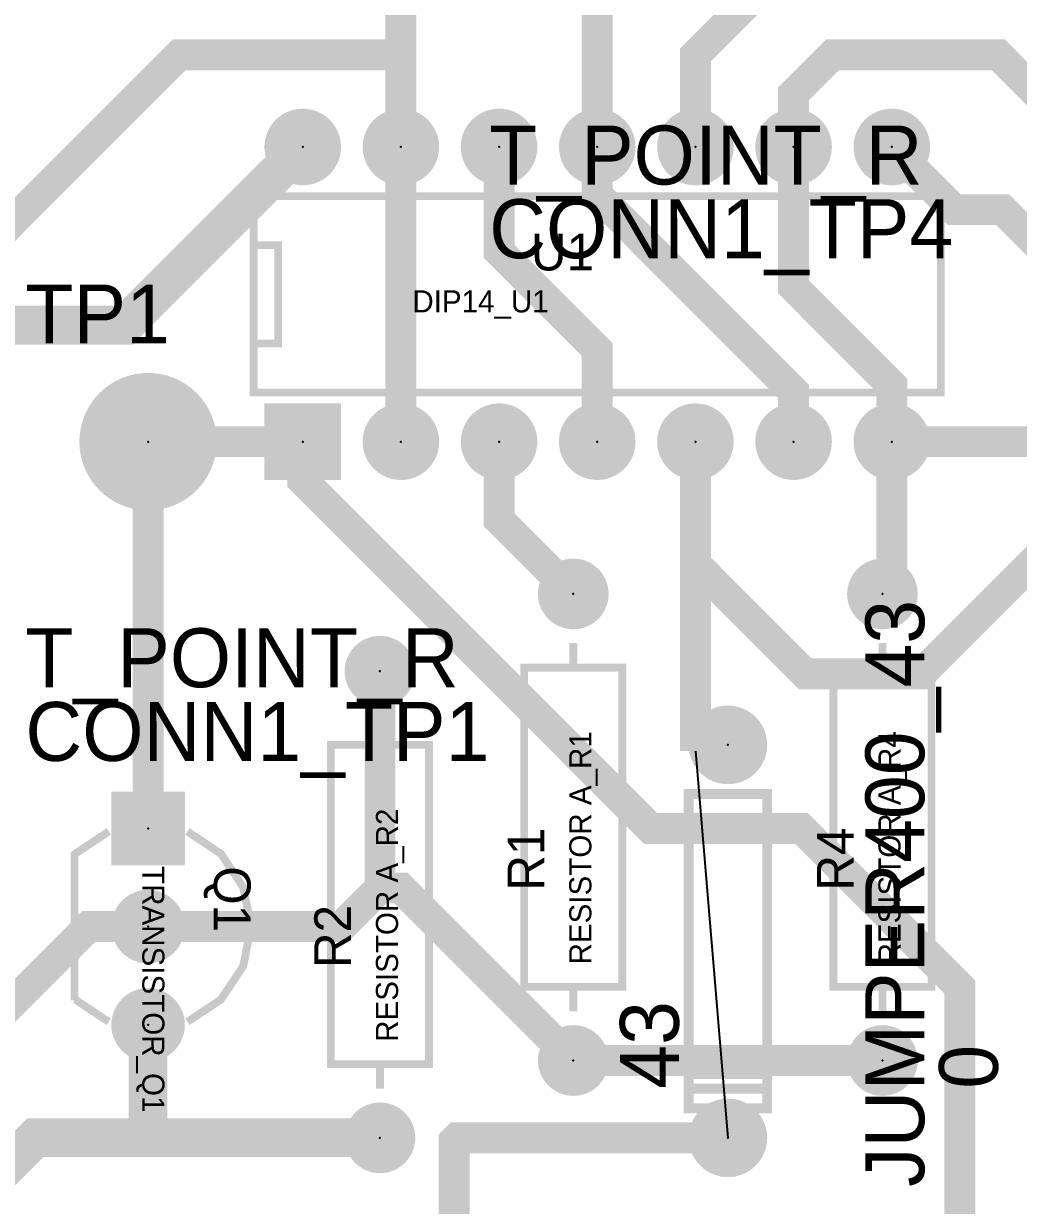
# Model space of a CAD drawing. Extents: x -2.66 to 3.73, y -1.66 to 7.98.
# Drawn here: x -1.583 to -0.57, y 5.994 to 7.197 of the extents above; entities that cross this region are included whole.
import ezdxf

# ---------------------------------------------------------------- set-up
doc = ezdxf.new("R2010")
doc.units = 0
doc.header["$MEASUREMENT"] = 0
doc.layers.get('0').update_dxf_attribs({"color": 1, "linetype": 'CONTINUOUS'})
for name, color, linetype in [('ASYBOT', 7, 'CONTINUOUS'), ('ASYTOP', 6, 'CONTINUOUS'), ('BOTTOM', 3, 'CONTINUOUS'), ('COMPONENTS_TOP', 1, 'CONTINUOUS'), ('DRILL', 1, 'CONTINUOUS'), ('DRLDWG', 8, 'CONTINUOUS'), ('GLOBAL_LAYER', 1, 'CONTINUOUS'), ('GND', 4, 'CONTINUOUS'), ('INNER1', 8, 'CONTINUOUS'), ('INNER10', 1, 'CONTINUOUS'), ('INNER11', 2, 'CONTINUOUS'), ('INNER12', 3, 'CONTINUOUS'), ('INNER2', 1, 'CONTINUOUS'), ('INNER3', 2, 'CONTINUOUS'), ('INNER4', 3, 'CONTINUOUS'), ('INNER5', 4, 'CONTINUOUS'), ('INNER6', 5, 'CONTINUOUS'), ('INNER7', 6, 'CONTINUOUS'), ('INNER8', 7, 'CONTINUOUS'), ('INNER9', 8, 'CONTINUOUS'), ('OBS_ASYTOP', 6, 'CONTINUOUS'), ('OBS_GLOBAL_LAYER', 1, 'CONTINUOUS'), ('OBS_SSTOP', 4, 'CONTINUOUS'), ('PADSTACKS', 1, 'CONTINUOUS'), ('POWER', 7, 'CONTINUOUS'), ('SMBOT', 1, 'CONTINUOUS'), ('SMTOP', 8, 'CONTINUOUS'), ('SSTOP', 4, 'CONTINUOUS'), ('TOP', 2, 'CONTINUOUS')]:
    doc.layers.add(name, color=color, linetype=linetype)

# ---------------------------------------------------------------- blocks, each defined once
blk = doc.blocks.new('PADSTACK_J1_1')
blk.add_point((0, 0))
at = {"layer": 'BOTTOM', "const_width": 0.031}
blk.add_lwpolyline([(-0.0155, 0, 1), (0.0155, 0, 1)], format="xyb", close=True, dxfattribs=at)
at = {"layer": 'DRILL', "const_width": 0.019}
blk.add_lwpolyline([(-0.0095, 0, 1), (0.0095, 0, 1)], format="xyb", close=True, dxfattribs=at)
at = {"layer": 'DRLDWG', "const_width": 0.019}
blk.add_lwpolyline([(-0.0095, 0, 1), (0.0095, 0, 1)], format="xyb", close=True, dxfattribs=at)
at = {"layer": 'GND', "const_width": 0.04}
blk.add_lwpolyline([(-0.02, 0, 1), (0.02, 0, 1)], format="xyb", close=True, dxfattribs=at)
at = {"layer": 'INNER1', "const_width": 0.031}
blk.add_lwpolyline([(-0.0155, 0, 1), (0.0155, 0, 1)], format="xyb", close=True, dxfattribs=at)
at = {"layer": 'INNER10', "const_width": 0.031}
blk.add_lwpolyline([(-0.0155, 0, 1), (0.0155, 0, 1)], format="xyb", close=True, dxfattribs=at)
at = {"layer": 'INNER11', "const_width": 0.031}
blk.add_lwpolyline([(-0.0155, 0, 1), (0.0155, 0, 1)], format="xyb", close=True, dxfattribs=at)
at = {"layer": 'INNER12', "const_width": 0.031}
blk.add_lwpolyline([(-0.0155, 0, 1), (0.0155, 0, 1)], format="xyb", close=True, dxfattribs=at)
at = {"layer": 'INNER2', "const_width": 0.031}
blk.add_lwpolyline([(-0.0155, 0, 1), (0.0155, 0, 1)], format="xyb", close=True, dxfattribs=at)
at = {"layer": 'INNER3', "const_width": 0.031}
blk.add_lwpolyline([(-0.0155, 0, 1), (0.0155, 0, 1)], format="xyb", close=True, dxfattribs=at)
at = {"layer": 'INNER4', "const_width": 0.031}
blk.add_lwpolyline([(-0.0155, 0, 1), (0.0155, 0, 1)], format="xyb", close=True, dxfattribs=at)
at = {"layer": 'INNER5', "const_width": 0.031}
blk.add_lwpolyline([(-0.0155, 0, 1), (0.0155, 0, 1)], format="xyb", close=True, dxfattribs=at)
at = {"layer": 'INNER6', "const_width": 0.031}
blk.add_lwpolyline([(-0.0155, 0, 1), (0.0155, 0, 1)], format="xyb", close=True, dxfattribs=at)
at = {"layer": 'INNER7', "const_width": 0.031}
blk.add_lwpolyline([(-0.0155, 0, 1), (0.0155, 0, 1)], format="xyb", close=True, dxfattribs=at)
at = {"layer": 'INNER8', "const_width": 0.031}
blk.add_lwpolyline([(-0.0155, 0, 1), (0.0155, 0, 1)], format="xyb", close=True, dxfattribs=at)
at = {"layer": 'INNER9', "const_width": 0.031}
blk.add_lwpolyline([(-0.0155, 0, 1), (0.0155, 0, 1)], format="xyb", close=True, dxfattribs=at)
at = {"layer": 'POWER', "const_width": 0.04}
blk.add_lwpolyline([(-0.02, 0, 1), (0.02, 0, 1)], format="xyb", close=True, dxfattribs=at)
at = {"layer": 'SMBOT', "const_width": 0.0335}
blk.add_lwpolyline([(-0.0168, 0, 1), (0.0168, 0, 1)], format="xyb", close=True, dxfattribs=at)
at = {"layer": 'SMTOP', "const_width": 0.0335}
blk.add_lwpolyline([(-0.0168, 0, 1), (0.0168, 0, 1)], format="xyb", close=True, dxfattribs=at)
at = {"layer": 'TOP', "const_width": 0.031}
blk.add_lwpolyline([(-0.0155, 0, 1), (0.0155, 0, 1)], format="xyb", close=True, dxfattribs=at)
blk = doc.blocks.new('FOOTPRINT_JUMPER400_43')
at = {"layer": 'PADSTACKS'}
for p in [(0, 0), (0.4, 0)]:
    blk.add_blockref('PADSTACK_J1_1', p, dxfattribs=at)
blk = doc.blocks.new('PADSTACK_TO_LLB_PAD26')
blk.add_point((0, 0))
at = {"layer": 'ASYBOT', "const_width": 0.055}
blk.add_lwpolyline([(-0.0275, 0), (0.0275, 0)], dxfattribs=at)
at = {"layer": 'ASYTOP', "const_width": 0.055}
blk.add_lwpolyline([(-0.0275, 0), (0.0275, 0)], dxfattribs=at)
at = {"layer": 'BOTTOM', "const_width": 0.055}
blk.add_lwpolyline([(-0.0275, 0), (0.0275, 0)], dxfattribs=at)
at = {"layer": 'DRILL', "const_width": 0.0155}
blk.add_lwpolyline([(-0.0077, 0, 1), (0.0077, 0, 1)], format="xyb", close=True, dxfattribs=at)
at = {"layer": 'DRLDWG', "const_width": 0.0155}
blk.add_lwpolyline([(-0.0077, 0, 1), (0.0077, 0, 1)], format="xyb", close=True, dxfattribs=at)
at = {"layer": 'GND', "const_width": 0.075}
blk.add_lwpolyline([(-0.0375, 0), (0.0375, 0)], dxfattribs=at)
at = {"layer": 'INNER1', "const_width": 0.055}
blk.add_lwpolyline([(-0.0275, 0), (0.0275, 0)], dxfattribs=at)
at = {"layer": 'INNER10', "const_width": 0.055}
blk.add_lwpolyline([(-0.0275, 0), (0.0275, 0)], dxfattribs=at)
at = {"layer": 'INNER11', "const_width": 0.055}
blk.add_lwpolyline([(-0.0275, 0), (0.0275, 0)], dxfattribs=at)
at = {"layer": 'INNER12', "const_width": 0.055}
blk.add_lwpolyline([(-0.0275, 0), (0.0275, 0)], dxfattribs=at)
at = {"layer": 'INNER2', "const_width": 0.055}
blk.add_lwpolyline([(-0.0275, 0), (0.0275, 0)], dxfattribs=at)
at = {"layer": 'INNER3', "const_width": 0.055}
blk.add_lwpolyline([(-0.0275, 0), (0.0275, 0)], dxfattribs=at)
at = {"layer": 'INNER4', "const_width": 0.055}
blk.add_lwpolyline([(-0.0275, 0), (0.0275, 0)], dxfattribs=at)
at = {"layer": 'INNER5', "const_width": 0.055}
blk.add_lwpolyline([(-0.0275, 0), (0.0275, 0)], dxfattribs=at)
at = {"layer": 'INNER6', "const_width": 0.055}
blk.add_lwpolyline([(-0.0275, 0), (0.0275, 0)], dxfattribs=at)
at = {"layer": 'INNER7', "const_width": 0.055}
blk.add_lwpolyline([(-0.0275, 0), (0.0275, 0)], dxfattribs=at)
at = {"layer": 'INNER8', "const_width": 0.055}
blk.add_lwpolyline([(-0.0275, 0), (0.0275, 0)], dxfattribs=at)
at = {"layer": 'INNER9', "const_width": 0.055}
blk.add_lwpolyline([(-0.0275, 0), (0.0275, 0)], dxfattribs=at)
at = {"layer": 'POWER', "const_width": 0.075}
blk.add_lwpolyline([(-0.0375, 0), (0.0375, 0)], dxfattribs=at)
at = {"layer": 'SMBOT', "const_width": 0.055}
blk.add_lwpolyline([(-0.0275, 0), (0.0275, 0)], dxfattribs=at)
at = {"layer": 'SMTOP', "const_width": 0.055}
blk.add_lwpolyline([(-0.0275, 0), (0.0275, 0)], dxfattribs=at)
at = {"layer": 'TOP', "const_width": 0.055}
blk.add_lwpolyline([(-0.0275, 0), (0.0275, 0)], dxfattribs=at)
blk = doc.blocks.new('PADSTACK_TO_LLB_PAD6')
blk.add_point((0, 0))
at = {"layer": 'ASYBOT', "const_width": 0.0275}
blk.add_lwpolyline([(-0.0137, 0, 1), (0.0137, 0, 1)], format="xyb", close=True, dxfattribs=at)
at = {"layer": 'ASYTOP', "const_width": 0.0275}
blk.add_lwpolyline([(-0.0137, 0, 1), (0.0137, 0, 1)], format="xyb", close=True, dxfattribs=at)
at = {"layer": 'BOTTOM', "const_width": 0.0275}
blk.add_lwpolyline([(-0.0137, 0, 1), (0.0137, 0, 1)], format="xyb", close=True, dxfattribs=at)
at = {"layer": 'DRILL', "const_width": 0.0155}
blk.add_lwpolyline([(-0.0077, 0, 1), (0.0077, 0, 1)], format="xyb", close=True, dxfattribs=at)
at = {"layer": 'DRLDWG', "const_width": 0.0155}
blk.add_lwpolyline([(-0.0077, 0, 1), (0.0077, 0, 1)], format="xyb", close=True, dxfattribs=at)
at = {"layer": 'GND', "const_width": 0.0375}
blk.add_lwpolyline([(-0.0187, 0, 1), (0.0187, 0, 1)], format="xyb", close=True, dxfattribs=at)
at = {"layer": 'INNER1', "const_width": 0.0275}
blk.add_lwpolyline([(-0.0137, 0, 1), (0.0137, 0, 1)], format="xyb", close=True, dxfattribs=at)
at = {"layer": 'INNER10', "const_width": 0.0275}
blk.add_lwpolyline([(-0.0137, 0, 1), (0.0137, 0, 1)], format="xyb", close=True, dxfattribs=at)
at = {"layer": 'INNER11', "const_width": 0.0275}
blk.add_lwpolyline([(-0.0137, 0, 1), (0.0137, 0, 1)], format="xyb", close=True, dxfattribs=at)
at = {"layer": 'INNER12', "const_width": 0.0275}
blk.add_lwpolyline([(-0.0137, 0, 1), (0.0137, 0, 1)], format="xyb", close=True, dxfattribs=at)
at = {"layer": 'INNER2', "const_width": 0.0275}
blk.add_lwpolyline([(-0.0137, 0, 1), (0.0137, 0, 1)], format="xyb", close=True, dxfattribs=at)
at = {"layer": 'INNER3', "const_width": 0.0275}
blk.add_lwpolyline([(-0.0137, 0, 1), (0.0137, 0, 1)], format="xyb", close=True, dxfattribs=at)
at = {"layer": 'INNER4', "const_width": 0.0275}
blk.add_lwpolyline([(-0.0137, 0, 1), (0.0137, 0, 1)], format="xyb", close=True, dxfattribs=at)
at = {"layer": 'INNER5', "const_width": 0.0275}
blk.add_lwpolyline([(-0.0137, 0, 1), (0.0137, 0, 1)], format="xyb", close=True, dxfattribs=at)
at = {"layer": 'INNER6', "const_width": 0.0275}
blk.add_lwpolyline([(-0.0137, 0, 1), (0.0137, 0, 1)], format="xyb", close=True, dxfattribs=at)
at = {"layer": 'INNER7', "const_width": 0.0275}
blk.add_lwpolyline([(-0.0137, 0, 1), (0.0137, 0, 1)], format="xyb", close=True, dxfattribs=at)
at = {"layer": 'INNER8', "const_width": 0.0275}
blk.add_lwpolyline([(-0.0137, 0, 1), (0.0137, 0, 1)], format="xyb", close=True, dxfattribs=at)
at = {"layer": 'INNER9', "const_width": 0.0275}
blk.add_lwpolyline([(-0.0137, 0, 1), (0.0137, 0, 1)], format="xyb", close=True, dxfattribs=at)
at = {"layer": 'POWER', "const_width": 0.0375}
blk.add_lwpolyline([(-0.0187, 0, 1), (0.0187, 0, 1)], format="xyb", close=True, dxfattribs=at)
at = {"layer": 'SMBOT', "const_width": 0.0275}
blk.add_lwpolyline([(-0.0137, 0, 1), (0.0137, 0, 1)], format="xyb", close=True, dxfattribs=at)
at = {"layer": 'SMTOP', "const_width": 0.0275}
blk.add_lwpolyline([(-0.0137, 0, 1), (0.0137, 0, 1)], format="xyb", close=True, dxfattribs=at)
at = {"layer": 'TOP', "const_width": 0.0275}
blk.add_lwpolyline([(-0.0137, 0, 1), (0.0137, 0, 1)], format="xyb", close=True, dxfattribs=at)
blk = doc.blocks.new('FOOTPRINT_TRANSISTOR_Q1')
at = {"layer": 'PADSTACKS'}
for name, p in [('PADSTACK_TO_LLB_PAD26', (0, 0)), ('PADSTACK_TO_LLB_PAD6', (0.1, 0)), ('PADSTACK_TO_LLB_PAD6', (0.2, 0))]:
    blk.add_blockref(name, p, dxfattribs=at)
blk = doc.blocks.new('PADSTACK_TM_AXIAL_LLB_PAD3')
blk.add_point((0, 0))
at = {"layer": 'ASYBOT', "const_width": 0.026}
blk.add_lwpolyline([(-0.013, 0, 1), (0.013, 0, 1)], format="xyb", close=True, dxfattribs=at)
at = {"layer": 'ASYTOP', "const_width": 0.026}
blk.add_lwpolyline([(-0.013, 0, 1), (0.013, 0, 1)], format="xyb", close=True, dxfattribs=at)
at = {"layer": 'BOTTOM', "const_width": 0.026}
blk.add_lwpolyline([(-0.013, 0, 1), (0.013, 0, 1)], format="xyb", close=True, dxfattribs=at)
at = {"layer": 'DRILL', "const_width": 0.0155}
blk.add_lwpolyline([(-0.0077, 0, 1), (0.0077, 0, 1)], format="xyb", close=True, dxfattribs=at)
at = {"layer": 'DRLDWG', "const_width": 0.0155}
blk.add_lwpolyline([(-0.0077, 0, 1), (0.0077, 0, 1)], format="xyb", close=True, dxfattribs=at)
at = {"layer": 'GND', "const_width": 0.036}
blk.add_lwpolyline([(-0.018, 0, 1), (0.018, 0, 1)], format="xyb", close=True, dxfattribs=at)
at = {"layer": 'INNER1', "const_width": 0.026}
blk.add_lwpolyline([(-0.013, 0, 1), (0.013, 0, 1)], format="xyb", close=True, dxfattribs=at)
at = {"layer": 'INNER10', "const_width": 0.026}
blk.add_lwpolyline([(-0.013, 0, 1), (0.013, 0, 1)], format="xyb", close=True, dxfattribs=at)
at = {"layer": 'INNER11', "const_width": 0.026}
blk.add_lwpolyline([(-0.013, 0, 1), (0.013, 0, 1)], format="xyb", close=True, dxfattribs=at)
at = {"layer": 'INNER12', "const_width": 0.026}
blk.add_lwpolyline([(-0.013, 0, 1), (0.013, 0, 1)], format="xyb", close=True, dxfattribs=at)
at = {"layer": 'INNER2', "const_width": 0.026}
blk.add_lwpolyline([(-0.013, 0, 1), (0.013, 0, 1)], format="xyb", close=True, dxfattribs=at)
at = {"layer": 'INNER3', "const_width": 0.026}
blk.add_lwpolyline([(-0.013, 0, 1), (0.013, 0, 1)], format="xyb", close=True, dxfattribs=at)
at = {"layer": 'INNER4', "const_width": 0.026}
blk.add_lwpolyline([(-0.013, 0, 1), (0.013, 0, 1)], format="xyb", close=True, dxfattribs=at)
at = {"layer": 'INNER5', "const_width": 0.026}
blk.add_lwpolyline([(-0.013, 0, 1), (0.013, 0, 1)], format="xyb", close=True, dxfattribs=at)
at = {"layer": 'INNER6', "const_width": 0.026}
blk.add_lwpolyline([(-0.013, 0, 1), (0.013, 0, 1)], format="xyb", close=True, dxfattribs=at)
at = {"layer": 'INNER7', "const_width": 0.026}
blk.add_lwpolyline([(-0.013, 0, 1), (0.013, 0, 1)], format="xyb", close=True, dxfattribs=at)
at = {"layer": 'INNER8', "const_width": 0.026}
blk.add_lwpolyline([(-0.013, 0, 1), (0.013, 0, 1)], format="xyb", close=True, dxfattribs=at)
at = {"layer": 'INNER9', "const_width": 0.026}
blk.add_lwpolyline([(-0.013, 0, 1), (0.013, 0, 1)], format="xyb", close=True, dxfattribs=at)
at = {"layer": 'POWER', "const_width": 0.036}
blk.add_lwpolyline([(-0.018, 0, 1), (0.018, 0, 1)], format="xyb", close=True, dxfattribs=at)
at = {"layer": 'SMBOT', "const_width": 0.026}
blk.add_lwpolyline([(-0.013, 0, 1), (0.013, 0, 1)], format="xyb", close=True, dxfattribs=at)
at = {"layer": 'SMTOP', "const_width": 0.026}
blk.add_lwpolyline([(-0.013, 0, 1), (0.013, 0, 1)], format="xyb", close=True, dxfattribs=at)
at = {"layer": 'TOP', "const_width": 0.026}
blk.add_lwpolyline([(-0.013, 0, 1), (0.013, 0, 1)], format="xyb", close=True, dxfattribs=at)
blk = doc.blocks.new('FOOTPRINT_RESISTOR_A_R2')
at = {"layer": 'PADSTACKS'}
for p in [(0, 0), (0.475, 0)]:
    blk.add_blockref('PADSTACK_TM_AXIAL_LLB_PAD3', p, dxfattribs=at)
blk = doc.blocks.new('FOOTPRINT_RESISTOR_A_R1')
at = {"layer": 'PADSTACKS'}
for p in [(0, 0), (0.475, 0)]:
    blk.add_blockref('PADSTACK_TM_AXIAL_LLB_PAD3', p, dxfattribs=at)
blk = doc.blocks.new('FOOTPRINT_RESISTOR_A_R4')
at = {"layer": 'PADSTACKS'}
for p in [(0, 0), (0.475, 0)]:
    blk.add_blockref('PADSTACK_TM_AXIAL_LLB_PAD3', p, dxfattribs=at)
blk = doc.blocks.new('PADSTACK_100R110')
blk.add_point((0, 0))
at = {"layer": 'BOTTOM', "const_width": 0.05}
blk.add_lwpolyline([(-0.025, 0, 1), (0.025, 0, 1)], format="xyb", close=True, dxfattribs=at)
at = {"layer": 'DRILL', "const_width": 0.055}
blk.add_lwpolyline([(-0.0275, 0, 1), (0.0275, 0, 1)], format="xyb", close=True, dxfattribs=at)
at = {"layer": 'DRLDWG', "const_width": 0.055}
blk.add_lwpolyline([(-0.0275, 0, 1), (0.0275, 0, 1)], format="xyb", close=True, dxfattribs=at)
at = {"layer": 'GND', "const_width": 0.07}
blk.add_lwpolyline([(-0.035, 0, 1), (0.035, 0, 1)], format="xyb", close=True, dxfattribs=at)
at = {"layer": 'INNER1', "const_width": 0.05}
blk.add_lwpolyline([(-0.025, 0, 1), (0.025, 0, 1)], format="xyb", close=True, dxfattribs=at)
at = {"layer": 'INNER10', "const_width": 0.05}
blk.add_lwpolyline([(-0.025, 0, 1), (0.025, 0, 1)], format="xyb", close=True, dxfattribs=at)
at = {"layer": 'INNER11', "const_width": 0.05}
blk.add_lwpolyline([(-0.025, 0, 1), (0.025, 0, 1)], format="xyb", close=True, dxfattribs=at)
at = {"layer": 'INNER12', "const_width": 0.05}
blk.add_lwpolyline([(-0.025, 0, 1), (0.025, 0, 1)], format="xyb", close=True, dxfattribs=at)
at = {"layer": 'INNER2', "const_width": 0.05}
blk.add_lwpolyline([(-0.025, 0, 1), (0.025, 0, 1)], format="xyb", close=True, dxfattribs=at)
at = {"layer": 'INNER3', "const_width": 0.05}
blk.add_lwpolyline([(-0.025, 0, 1), (0.025, 0, 1)], format="xyb", close=True, dxfattribs=at)
at = {"layer": 'INNER4', "const_width": 0.05}
blk.add_lwpolyline([(-0.025, 0, 1), (0.025, 0, 1)], format="xyb", close=True, dxfattribs=at)
at = {"layer": 'INNER5', "const_width": 0.05}
blk.add_lwpolyline([(-0.025, 0, 1), (0.025, 0, 1)], format="xyb", close=True, dxfattribs=at)
at = {"layer": 'INNER6', "const_width": 0.05}
blk.add_lwpolyline([(-0.025, 0, 1), (0.025, 0, 1)], format="xyb", close=True, dxfattribs=at)
at = {"layer": 'INNER7', "const_width": 0.05}
blk.add_lwpolyline([(-0.025, 0, 1), (0.025, 0, 1)], format="xyb", close=True, dxfattribs=at)
at = {"layer": 'INNER8', "const_width": 0.05}
blk.add_lwpolyline([(-0.025, 0, 1), (0.025, 0, 1)], format="xyb", close=True, dxfattribs=at)
at = {"layer": 'INNER9', "const_width": 0.05}
blk.add_lwpolyline([(-0.025, 0, 1), (0.025, 0, 1)], format="xyb", close=True, dxfattribs=at)
at = {"layer": 'POWER', "const_width": 0.07}
blk.add_lwpolyline([(-0.035, 0, 1), (0.035, 0, 1)], format="xyb", close=True, dxfattribs=at)
at = {"layer": 'SMBOT', "const_width": 0.0525}
blk.add_lwpolyline([(-0.0262, 0, 1), (0.0262, 0, 1)], format="xyb", close=True, dxfattribs=at)
at = {"layer": 'SMTOP', "const_width": 0.0525}
blk.add_lwpolyline([(-0.0262, 0, 1), (0.0262, 0, 1)], format="xyb", close=True, dxfattribs=at)
at = {"layer": 'TOP', "const_width": 0.055}
blk.add_lwpolyline([(-0.0275, 0, 1), (0.0275, 0, 1)], format="xyb", close=True, dxfattribs=at)
blk = doc.blocks.new('FOOTPRINT_CONN1_TP1')
at = {"layer": 'PADSTACKS'}
blk.add_blockref('PADSTACK_100R110', (0, 0), dxfattribs=at)
blk = doc.blocks.new('FOOTPRINT_CONN1_TP4')
at = {"layer": 'PADSTACKS'}
blk.add_blockref('PADSTACK_100R110', (0, 0), dxfattribs=at)
blk = doc.blocks.new('PADSTACK_DIP100T_LLB_PAD1')
blk.add_point((0, 0))
at = {"layer": 'ASYBOT', "const_width": 0.058}
blk.add_lwpolyline([(-0.029, 0), (0.029, 0)], dxfattribs=at)
at = {"layer": 'ASYTOP', "const_width": 0.058}
blk.add_lwpolyline([(-0.029, 0), (0.029, 0)], dxfattribs=at)
at = {"layer": 'BOTTOM', "const_width": 0.058}
blk.add_lwpolyline([(-0.029, 0), (0.029, 0)], dxfattribs=at)
at = {"layer": 'DRILL', "const_width": 0.017}
blk.add_lwpolyline([(-0.0085, 0, 1), (0.0085, 0, 1)], format="xyb", close=True, dxfattribs=at)
at = {"layer": 'DRLDWG', "const_width": 0.017}
blk.add_lwpolyline([(-0.0085, 0, 1), (0.0085, 0, 1)], format="xyb", close=True, dxfattribs=at)
at = {"layer": 'GND', "const_width": 0.078}
blk.add_lwpolyline([(-0.039, 0), (0.039, 0)], dxfattribs=at)
at = {"layer": 'INNER1', "const_width": 0.058}
blk.add_lwpolyline([(-0.029, 0), (0.029, 0)], dxfattribs=at)
at = {"layer": 'INNER10', "const_width": 0.058}
blk.add_lwpolyline([(-0.029, 0), (0.029, 0)], dxfattribs=at)
at = {"layer": 'INNER11', "const_width": 0.058}
blk.add_lwpolyline([(-0.029, 0), (0.029, 0)], dxfattribs=at)
at = {"layer": 'INNER12', "const_width": 0.058}
blk.add_lwpolyline([(-0.029, 0), (0.029, 0)], dxfattribs=at)
at = {"layer": 'INNER2', "const_width": 0.058}
blk.add_lwpolyline([(-0.029, 0), (0.029, 0)], dxfattribs=at)
at = {"layer": 'INNER3', "const_width": 0.058}
blk.add_lwpolyline([(-0.029, 0), (0.029, 0)], dxfattribs=at)
at = {"layer": 'INNER4', "const_width": 0.058}
blk.add_lwpolyline([(-0.029, 0), (0.029, 0)], dxfattribs=at)
at = {"layer": 'INNER5', "const_width": 0.058}
blk.add_lwpolyline([(-0.029, 0), (0.029, 0)], dxfattribs=at)
at = {"layer": 'INNER6', "const_width": 0.058}
blk.add_lwpolyline([(-0.029, 0), (0.029, 0)], dxfattribs=at)
at = {"layer": 'INNER7', "const_width": 0.058}
blk.add_lwpolyline([(-0.029, 0), (0.029, 0)], dxfattribs=at)
at = {"layer": 'INNER8', "const_width": 0.058}
blk.add_lwpolyline([(-0.029, 0), (0.029, 0)], dxfattribs=at)
at = {"layer": 'INNER9', "const_width": 0.058}
blk.add_lwpolyline([(-0.029, 0), (0.029, 0)], dxfattribs=at)
at = {"layer": 'POWER', "const_width": 0.078}
blk.add_lwpolyline([(-0.039, 0), (0.039, 0)], dxfattribs=at)
at = {"layer": 'SMBOT', "const_width": 0.058}
blk.add_lwpolyline([(-0.029, 0), (0.029, 0)], dxfattribs=at)
at = {"layer": 'SMTOP', "const_width": 0.058}
blk.add_lwpolyline([(-0.029, 0), (0.029, 0)], dxfattribs=at)
at = {"layer": 'TOP', "const_width": 0.058}
blk.add_lwpolyline([(-0.029, 0), (0.029, 0)], dxfattribs=at)
blk = doc.blocks.new('PADSTACK_DIP100T_LLB_PAD2')
blk.add_point((0, 0))
at = {"layer": 'ASYBOT', "const_width": 0.029}
blk.add_lwpolyline([(-0.0145, 0, 1), (0.0145, 0, 1)], format="xyb", close=True, dxfattribs=at)
at = {"layer": 'ASYTOP', "const_width": 0.029}
blk.add_lwpolyline([(-0.0145, 0, 1), (0.0145, 0, 1)], format="xyb", close=True, dxfattribs=at)
at = {"layer": 'BOTTOM', "const_width": 0.029}
blk.add_lwpolyline([(-0.0145, 0, 1), (0.0145, 0, 1)], format="xyb", close=True, dxfattribs=at)
at = {"layer": 'DRILL', "const_width": 0.017}
blk.add_lwpolyline([(-0.0085, 0, 1), (0.0085, 0, 1)], format="xyb", close=True, dxfattribs=at)
at = {"layer": 'DRLDWG', "const_width": 0.017}
blk.add_lwpolyline([(-0.0085, 0, 1), (0.0085, 0, 1)], format="xyb", close=True, dxfattribs=at)
at = {"layer": 'GND', "const_width": 0.039}
blk.add_lwpolyline([(-0.0195, 0, 1), (0.0195, 0, 1)], format="xyb", close=True, dxfattribs=at)
at = {"layer": 'INNER1', "const_width": 0.029}
blk.add_lwpolyline([(-0.0145, 0, 1), (0.0145, 0, 1)], format="xyb", close=True, dxfattribs=at)
at = {"layer": 'INNER10', "const_width": 0.029}
blk.add_lwpolyline([(-0.0145, 0, 1), (0.0145, 0, 1)], format="xyb", close=True, dxfattribs=at)
at = {"layer": 'INNER11', "const_width": 0.029}
blk.add_lwpolyline([(-0.0145, 0, 1), (0.0145, 0, 1)], format="xyb", close=True, dxfattribs=at)
at = {"layer": 'INNER12', "const_width": 0.029}
blk.add_lwpolyline([(-0.0145, 0, 1), (0.0145, 0, 1)], format="xyb", close=True, dxfattribs=at)
at = {"layer": 'INNER2', "const_width": 0.029}
blk.add_lwpolyline([(-0.0145, 0, 1), (0.0145, 0, 1)], format="xyb", close=True, dxfattribs=at)
at = {"layer": 'INNER3', "const_width": 0.029}
blk.add_lwpolyline([(-0.0145, 0, 1), (0.0145, 0, 1)], format="xyb", close=True, dxfattribs=at)
at = {"layer": 'INNER4', "const_width": 0.029}
blk.add_lwpolyline([(-0.0145, 0, 1), (0.0145, 0, 1)], format="xyb", close=True, dxfattribs=at)
at = {"layer": 'INNER5', "const_width": 0.029}
blk.add_lwpolyline([(-0.0145, 0, 1), (0.0145, 0, 1)], format="xyb", close=True, dxfattribs=at)
at = {"layer": 'INNER6', "const_width": 0.029}
blk.add_lwpolyline([(-0.0145, 0, 1), (0.0145, 0, 1)], format="xyb", close=True, dxfattribs=at)
at = {"layer": 'INNER7', "const_width": 0.029}
blk.add_lwpolyline([(-0.0145, 0, 1), (0.0145, 0, 1)], format="xyb", close=True, dxfattribs=at)
at = {"layer": 'INNER8', "const_width": 0.029}
blk.add_lwpolyline([(-0.0145, 0, 1), (0.0145, 0, 1)], format="xyb", close=True, dxfattribs=at)
at = {"layer": 'INNER9', "const_width": 0.029}
blk.add_lwpolyline([(-0.0145, 0, 1), (0.0145, 0, 1)], format="xyb", close=True, dxfattribs=at)
at = {"layer": 'POWER', "const_width": 0.039}
blk.add_lwpolyline([(-0.0195, 0, 1), (0.0195, 0, 1)], format="xyb", close=True, dxfattribs=at)
at = {"layer": 'SMBOT', "const_width": 0.029}
blk.add_lwpolyline([(-0.0145, 0, 1), (0.0145, 0, 1)], format="xyb", close=True, dxfattribs=at)
at = {"layer": 'SMTOP', "const_width": 0.029}
blk.add_lwpolyline([(-0.0145, 0, 1), (0.0145, 0, 1)], format="xyb", close=True, dxfattribs=at)
at = {"layer": 'TOP', "const_width": 0.029}
blk.add_lwpolyline([(-0.0145, 0, 1), (0.0145, 0, 1)], format="xyb", close=True, dxfattribs=at)
blk = doc.blocks.new('FOOTPRINT_DIP14_U1')
at = {"layer": 'PADSTACKS'}
for name, p in [('PADSTACK_DIP100T_LLB_PAD2', (0, 0.3)), ('PADSTACK_DIP100T_LLB_PAD2', (0.1, 0.3)), ('PADSTACK_DIP100T_LLB_PAD2', (0.2, 0.3)), ('PADSTACK_DIP100T_LLB_PAD2', (0.3, 0.3)), ('PADSTACK_DIP100T_LLB_PAD2', (0.4, 0.3)), ('PADSTACK_DIP100T_LLB_PAD2', (0.5, 0.3)), ('PADSTACK_DIP100T_LLB_PAD2', (0.6, 0.3)), ('PADSTACK_DIP100T_LLB_PAD1', (0, 0)), ('PADSTACK_DIP100T_LLB_PAD2', (0.1, 0)), ('PADSTACK_DIP100T_LLB_PAD2', (0.2, 0)), ('PADSTACK_DIP100T_LLB_PAD2', (0.3, 0)), ('PADSTACK_DIP100T_LLB_PAD2', (0.4, 0)), ('PADSTACK_DIP100T_LLB_PAD2', (0.5, 0)), ('PADSTACK_DIP100T_LLB_PAD2', (0.6, 0))]:
    blk.add_blockref(name, p, dxfattribs=at)

msp = doc.modelspace()

# ---------------------------------------------------------------- linework, layer by layer
at = {"layer": 'BOTTOM'}
for points, const_width in [([(-0.7992, 7.0717), (-0.7992, 7.126), (-0.7598, 7.1654), (-0.5906, 7.1654), (-0.5118, 7.0866), (0.0787, 7.0866), (0.1181, 7.126), (0.1181, 7.6378), (0.0394, 7.7165), (-0.748, 7.7165), (-1.1992, 7.2654), (-1.1992, 7.0717)], 0.0315), ([(-0.8992, 7.0717), (-0.8992, 7.1654), (-0.8268, 7.2378), (-0.8268, 7.3228), (-0.7874, 7.3622), (-0.4724, 7.3622), (-0.2756, 7.1654), (0.0394, 7.1654)], 0.0315), ([(-0.9992, 7.0717), (-0.9992, 7.2685), (-0.9843, 7.2835)], 0.0315), ([(-1.1992, 7.0717), (-1.1992, 7.1654), (-1.4252, 7.1654), (-1.622, 6.9685), (-1.6732, 6.9685), (-1.8898, 6.752), (-1.8898, 6.6904)], 0.0315), ([(-1.6535, 6.8504), (-1.6136, 6.8903), (-1.4806, 6.8903), (-1.2992, 7.0717)], 0.0394), ([(-1.1992, 7.0717), (-1.1992, 6.7717)], 0.0315), ([(-0.9992, 6.7717), (-0.9992, 6.8654), (-1.0992, 6.9654), (-1.0992, 7.0717)], 0.0315), ([(-0.7992, 6.7717), (-0.7992, 6.8228), (-0.9992, 7.0228), (-0.9992, 7.0717)], 0.0315), ([(-0.7992, 7.0717), (-0.7992, 6.9291), (-0.6992, 6.8291), (-0.6992, 6.7717)], 0.0315), ([(-0.6992, 7.0717), (-0.6354, 7.0079), (-0.5862, 7.0079), (-0.4724, 6.8941)], 0.0315), ([(-1.4567, 6.7717), (-1.4567, 6.378)], 0.0315), ([(-1.4567, 6.7717), (-1.2992, 6.7717)], 0.0315), ([(0.0787, 5.4331), (-0.2402, 5.4331), (-0.6299, 5.8228), (-0.6299, 6.2165), (-0.7913, 6.378), (-0.9449, 6.378), (-1.2992, 6.7323), (-1.2992, 6.7717)], 0.0315), ([(-1.0236, 6.6167), (-1.0992, 6.6923), (-1.0992, 6.7717)], 0.0315), ([(-0.8992, 6.7717), (-0.8992, 6.4567)], 0.0315), ([(-0.8992, 6.7717), (-0.8992, 6.6472), (-0.7874, 6.5354), (-0.6693, 6.5354), (-0.5118, 6.6929), (-0.3543, 6.6929)], 0.0315), ([(-0.6992, 6.7717), (-0.6992, 6.6262), (-0.7087, 6.6167)], 0.0315), ([(-0.6992, 6.7717), (-0.1543, 6.7717), (0.0031, 6.6142)], 0.0315), ([(-1.2205, 6.538), (-1.2205, 6.3173), (-1.2598, 6.278), (-1.4567, 6.278)], 0.0315), ([(-1.2205, 6.538), (-1.2205, 6.3173), (-1.1992, 6.3173), (-1.0236, 6.1417)], 0.0315), ([(-2.2047, 6.2598), (-2.0079, 6.063), (-1.7323, 6.063), (-1.5173, 6.278), (-1.4567, 6.278)], 0.0315), ([(-1.2205, 6.063), (-1.4567, 6.063), (-1.4567, 6.178)], 0.0394), ([(-1.0236, 6.1417), (-0.7087, 6.1417)], 0.0315), ([(-2.2047, 6.0236), (-2.1654, 5.9843), (-1.6504, 5.9843), (-1.5717, 6.063), (-1.2205, 6.063)], 0.0394), ([(-0.8661, 6.063), (-1.1417, 6.063), (-1.1449, 6.0598), (-1.1449, 5.9055)], 0.0315)]:
    msp.add_lwpolyline(points, dxfattribs=dict(at, const_width=const_width))
at = {"layer": 'GLOBAL_LAYER'}
msp.add_lwpolyline([(-0.8992, 6.4567), (-0.8661, 6.063)], dxfattribs=at)
at = {"layer": 'OBS_ASYTOP'}
for points, const_width in [([(-1.3492, 6.8717), (-1.3242, 6.8717), (-1.3242, 6.9717), (-1.3242, 6.9717), (-1.3492, 6.9717), (-1.3492, 6.8217), (-0.6492, 6.8217), (-0.6492, 7.0217), (-1.3492, 7.0217), (-1.3492, 6.9717)], 0.008), ([(-1.0236, 6.5417), (-1.0236, 6.5667)], 0.008), ([(-0.7087, 6.5417), (-0.7087, 6.5667)], 0.008), ([(-0.9736, 6.5417), (-0.9736, 6.2167), (-0.9736, 6.2167), (-1.0736, 6.2167), (-1.0736, 6.5417), (-0.9736, 6.5417)], 0.008), ([(-0.6587, 6.5417), (-0.6587, 6.2167), (-0.6587, 6.2167), (-0.7587, 6.2167), (-0.7587, 6.5417), (-0.6587, 6.5417)], 0.008), ([(-1.2205, 6.463), (-1.2205, 6.488)], 0.008), ([(-1.1705, 6.463), (-1.1705, 6.138), (-1.1705, 6.138), (-1.2705, 6.138), (-1.2705, 6.463), (-1.1705, 6.463)], 0.008), ([(-0.9061, 6.113), (-0.9061, 6.413), (-0.8261, 6.413), (-0.8261, 6.113), (-0.9061, 6.113)], 0.01), ([(-1.4968, 6.3749), (-1.5309, 6.3522), (-1.5317, 6.3514), (-1.5317, 6.203)], 0.008), ([(-1.4166, 6.1811), (-1.3825, 6.2038), (-1.3598, 6.2379), (-1.3598, 6.2379), (-1.3518, 6.278), (-1.3518, 6.278), (-1.3598, 6.3181), (-1.3825, 6.3522), (-1.4166, 6.3749)], 0.008), ([(-1.0236, 6.2167), (-1.0236, 6.1917)], 0.008), ([(-0.7087, 6.2167), (-0.7087, 6.1917)], 0.008), ([(-1.5309, 6.2038), (-1.4968, 6.1811)], 0.008), ([(-1.2205, 6.138), (-1.2205, 6.113)], 0.008), ([(-0.9061, 6.093), (-0.9061, 6.128), (-0.8261, 6.128), (-0.8261, 6.093), (-0.9061, 6.093)], 0.01)]:
    msp.add_lwpolyline(points, dxfattribs=dict(at, const_width=const_width))
at = {"layer": 'OBS_GLOBAL_LAYER', "const_width": 0.00000394}
for points in [[(-1.3532, 6.7177), (-0.6452, 6.7177), (-0.6452, 7.1257), (-1.3532, 7.1257), (-1.3532, 6.7177)], [(-1.5267, 6.7017), (-1.5267, 6.8417), (-1.3867, 6.8417), (-1.3867, 6.7017), (-1.5267, 6.7017)], [(-0.9696, 6.1007), (-0.9696, 6.6577), (-1.0776, 6.6577), (-1.0776, 6.1007), (-0.9696, 6.1007)], [(-0.6547, 6.1007), (-0.6547, 6.6577), (-0.7627, 6.6577), (-0.7627, 6.1007), (-0.6547, 6.1007)], [(-1.1665, 6.022), (-1.1665, 6.579), (-1.2745, 6.579), (-1.2745, 6.022), (-1.1665, 6.022)], [(-0.8161, 6.013), (-0.9161, 6.013), (-0.9161, 6.513), (-0.8161, 6.513), (-0.8161, 6.013)], [(-1.5357, 6.4205), (-1.5357, 6.1355), (-1.3478, 6.1355), (-1.3478, 6.4205), (-1.5357, 6.4205)], [(-0.8161, 6.013), (-0.9161, 6.013), (-0.9161, 6.213), (-0.8161, 6.213), (-0.8161, 6.013)]]:
    msp.add_lwpolyline(points, close=True, dxfattribs=at)
at = {"layer": 'OBS_SSTOP'}
for points, const_width in [([(-1.3492, 6.8717), (-1.3242, 6.8717), (-1.3242, 6.9717), (-1.3242, 6.9717), (-1.3492, 6.9717), (-1.3492, 6.8217), (-0.6492, 6.8217), (-0.6492, 7.0217), (-1.3492, 7.0217), (-1.3492, 6.9717)], 0.008), ([(-1.0236, 6.5417), (-1.0236, 6.5667)], 0.008), ([(-0.7087, 6.5417), (-0.7087, 6.5667)], 0.008), ([(-0.9736, 6.5417), (-0.9736, 6.2167), (-0.9736, 6.2167), (-1.0736, 6.2167), (-1.0736, 6.5417), (-0.9736, 6.5417)], 0.008), ([(-0.6587, 6.5417), (-0.6587, 6.2167), (-0.6587, 6.2167), (-0.7587, 6.2167), (-0.7587, 6.5417), (-0.6587, 6.5417)], 0.008), ([(-1.2205, 6.463), (-1.2205, 6.488)], 0.008), ([(-1.1705, 6.463), (-1.1705, 6.138), (-1.1705, 6.138), (-1.2705, 6.138), (-1.2705, 6.463), (-1.1705, 6.463)], 0.008), ([(-0.9061, 6.113), (-0.8261, 6.113), (-0.8261, 6.413), (-0.9061, 6.413), (-0.9061, 6.113)], 0.01), ([(-1.4968, 6.3749), (-1.5309, 6.3522), (-1.5317, 6.3514), (-1.5317, 6.203)], 0.008), ([(-1.4166, 6.1811), (-1.3825, 6.2038), (-1.3598, 6.2379), (-1.3598, 6.2379), (-1.3518, 6.278), (-1.3518, 6.278), (-1.3598, 6.3181), (-1.3825, 6.3522), (-1.4166, 6.3749)], 0.008), ([(-1.0236, 6.2167), (-1.0236, 6.1917)], 0.008), ([(-0.7087, 6.2167), (-0.7087, 6.1917)], 0.008), ([(-1.5309, 6.2038), (-1.4968, 6.1811)], 0.008), ([(-1.2205, 6.138), (-1.2205, 6.113)], 0.008), ([(-0.9061, 6.093), (-0.9061, 6.128), (-0.8261, 6.128), (-0.8261, 6.093), (-0.9061, 6.093)], 0.01)]:
    msp.add_lwpolyline(points, dxfattribs=dict(at, const_width=const_width))

# ---------------------------------------------------------------- block references
at = {"layer": 'COMPONENTS_TOP'}
ref = msp.add_blockref('FOOTPRINT_CONN1_TP4', (-0.9843, 7.2835), dxfattribs=at)
ref.add_attrib('COMP_NAME', 'TP4', (-1.1093, 7.3835), dxfattribs={"layer": 'SSTOP', "height": 0.06})
ref.add_attrib('PACK_NAME', 'T_POINT_R', (-1.1093, 7.0335), dxfattribs={"layer": 'ASYTOP', "height": 0.06})
ref.add_attrib('SYM_NAME', 'CONN1_TP4', (-1.1093, 6.9585), dxfattribs={"layer": 'ASYTOP', "height": 0.06})
ref = msp.add_blockref('FOOTPRINT_DIP14_U1', (-1.2992, 6.7717), dxfattribs=at)
ref.add_attrib('COMP_NAME', 'U1', (-1.0667, 6.946), dxfattribs={"layer": 'ASYTOP', "height": 0.0375})
ref.add_attrib('SYM_NAME', 'DIP14_U1', (-1.1875, 6.9033), dxfattribs={"layer": 'ASYTOP', "height": 0.0225})
ref = msp.add_blockref('FOOTPRINT_CONN1_TP1', (-1.4567, 6.7717), dxfattribs=at)
ref.add_attrib('COMP_NAME', 'TP1', (-1.5817, 6.8717), dxfattribs={"layer": 'SSTOP', "height": 0.06})
ref.add_attrib('PACK_NAME', 'T_POINT_R', (-1.5817, 6.5217), dxfattribs={"layer": 'ASYTOP', "height": 0.06})
ref.add_attrib('SYM_NAME', 'CONN1_TP1', (-1.5817, 6.4467), dxfattribs={"layer": 'ASYTOP', "height": 0.06})
ref = msp.add_blockref('FOOTPRINT_RESISTOR_A_R1', (-1.0236, 6.1417), dxfattribs=dict(at, rotation=90))
ref.add_attrib('SYM_NAME', 'RESISTOR A_R1', (-1.0052, 6.2395), dxfattribs={"layer": 'ASYTOP', "height": 0.0225, "rotation": 90})
ref.add_attrib('COMP_NAME', 'R1', (-1.053, 6.3147), dxfattribs={"layer": 'ASYTOP', "height": 0.0375, "rotation": 90})
ref = msp.add_blockref('FOOTPRINT_RESISTOR_A_R4', (-0.7087, 6.1417), dxfattribs=dict(at, rotation=90))
ref.add_attrib('COMP_NAME', 'R4', (-0.738, 6.3147), dxfattribs={"layer": 'ASYTOP', "height": 0.0375, "rotation": 90})
ref.add_attrib('SYM_NAME', 'RESISTOR A_R4', (-0.6903, 6.2395), dxfattribs={"layer": 'ASYTOP', "height": 0.0225, "rotation": 90})
ref = msp.add_blockref('FOOTPRINT_JUMPER400_43', (-0.8661, 6.063), dxfattribs=dict(at, rotation=90))
ref.add_attrib('SYM_NAME', 'JUMPER400_43', (-0.6661, 6.013), dxfattribs={"layer": 'ASYTOP', "height": 0.06, "rotation": 90})
ref.add_attrib('PACK_NAME', '0', (-0.5911, 6.113), dxfattribs={"layer": 'ASYTOP', "height": 0.06, "rotation": 90})
ref.add_attrib('COMP_NAME', '43', (-0.9161, 6.113), dxfattribs={"layer": 'SSTOP', "height": 0.06, "rotation": 90})
ref = msp.add_blockref('FOOTPRINT_RESISTOR_A_R2', (-1.2205, 6.063), dxfattribs=dict(at, rotation=90))
ref.add_attrib('COMP_NAME', 'R2', (-1.2499, 6.2359), dxfattribs={"layer": 'ASYTOP', "height": 0.0375, "rotation": 90})
ref.add_attrib('SYM_NAME', 'RESISTOR A_R2', (-1.2021, 6.1607), dxfattribs={"layer": 'ASYTOP', "height": 0.0225, "rotation": 90})
ref = msp.add_blockref('FOOTPRINT_TRANSISTOR_Q1', (-1.4567, 6.378), dxfattribs=dict(at, rotation=270))
ref.add_attrib('COMP_NAME', 'Q1', (-1.3898, 6.3394), dxfattribs={"layer": 'ASYTOP', "height": 0.0375, "rotation": 270})
ref.add_attrib('SYM_NAME', 'TRANSISTOR_Q1', (-1.4626, 6.3396), dxfattribs={"layer": 'ASYTOP', "height": 0.0225, "rotation": 270})

doc.saveas('drawing.dxf')
